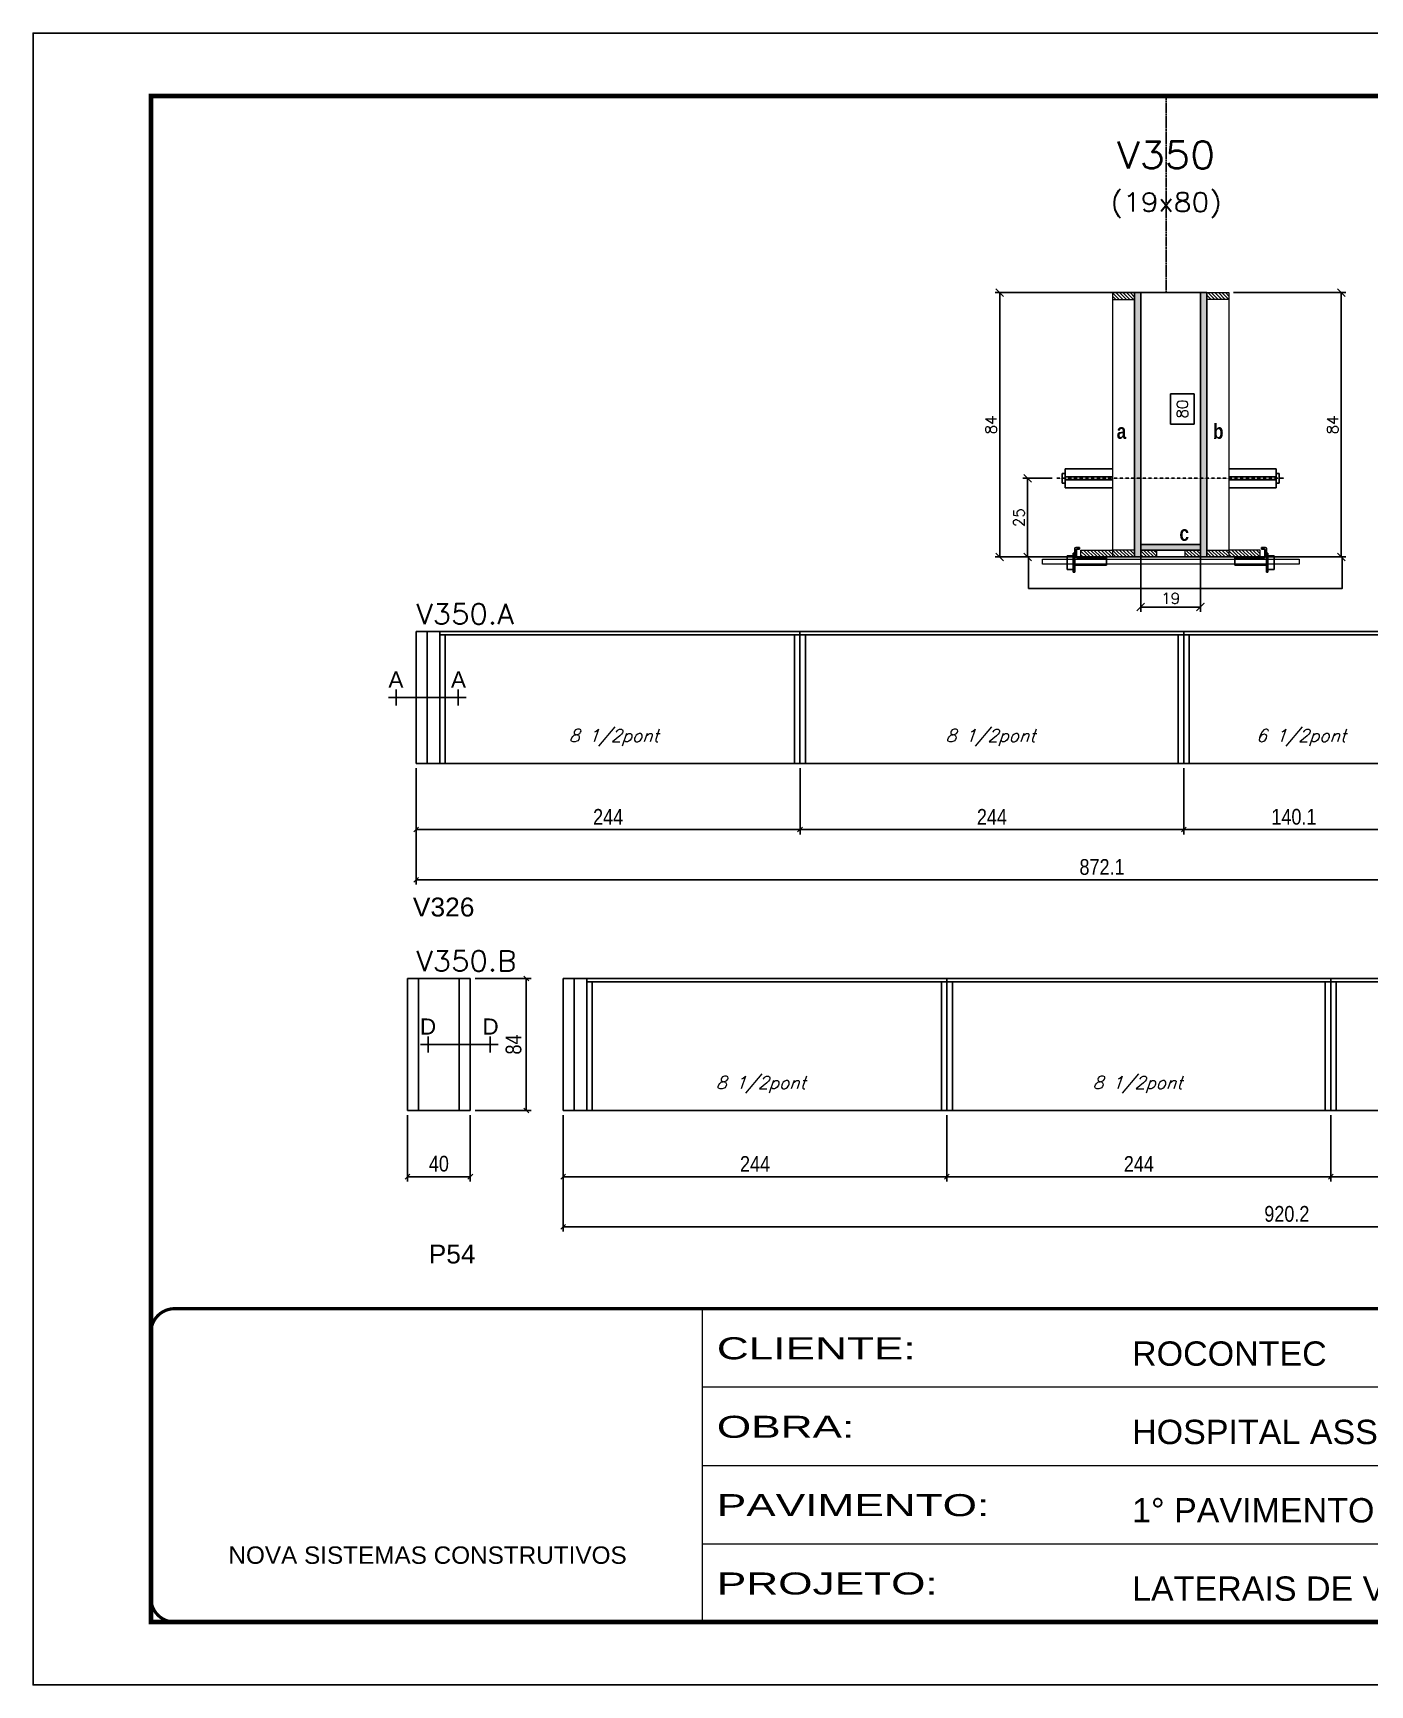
# Model space of a CAD drawing. Extents: x 137137 to 143418, y 10464 to 34486.
# Drawn here: x 140307 to 141157, y 17356 to 18406 of the extents above; entities that cross this region are included whole.
import ezdxf
from ezdxf.enums import TextEntityAlignment as Align

# ---------------------------------------------------------------- set-up
doc = ezdxf.new("R2010")
doc.units = 0
for name, pattern in [('CONTINUO', [0]), ('DASHED', [0.75, 0.5, -0.25]), ('HIDDEN', [0.375, 0.25, -0.125])]:
    doc.linetypes.add(name, pattern=pattern)
for name, color, linetype in [('5', 5, 'Continuous'), ('barrote', 251, 'Continuous'), ('COTA', 241, 'Continuous'), ('Cota Seção (2x)', 4, 'Continuous'), ('detalhes', 4, 'Continuous'), ('Painéis', 200, 'Continuous'), ('presilha', 1, 'Continuous'), ('SARR_2.2x7', 40, 'Continuous'), ('SARR_3.5x7', 81, 'Continuous'), ('TENSOR', 3, 'Continuous'), ('texto', 7, 'Continuous'), ('Texto de Titulo', 7, 'Continuous'), ('Texto Qtd Sarr', 242, 'Continuous')]:
    doc.layers.add(name, color=color, linetype=linetype)
for name, color, linetype, lineweight in [('CONCRETO', 251, 'Continuous', 25), ('Folhas', 255, 'Continuous', 9), ('Hachura', 251, 'Continuous', 9), ('Madeira', 126, 'Continuous', 18), ('SARRAFO DE PRESSAO', 251, 'DASHED', 9), ('SCO-___-LAJ', 2, 'Continuous', 0), ('Texto Seção', 7, 'Continuous', 15)]:
    doc.layers.add(name, color=color, linetype=linetype, lineweight=lineweight)
doc.layers.add('Laje_Perimetro', color=7, linetype='Continuous', plot=False)
doc.styles.add('ARIAL', font='arial.ttf')
doc.styles.add('COTA TECNICA', font='techl___.ttf', dxfattribs={"height": 10})
doc.styles.add('REGUA-120', font='ROMANS.shx', dxfattribs={"height": 15})
doc.styles.add('Romans', font='romans.shx')
doc.styles.get("Standard").update_dxf_attribs({"font": 'arial.ttf'})
doc.styles.add('TECNICA', font='techb___.ttf', dxfattribs={"height": 10})
doc.styles.add('Tecnologia', font='')
doc.styles.get('Tecnologia').set_extended_font_data('Forgotten Futurist')
doc.dimstyles.new('Cota Seção (2x)', dxfattribs={"dimtxt": 7, "dimasz": 5, "dimexe": 3, "dimexo": 3, "dimgap": 2, "dimtad": 3, "dimdec": 1, "dimlfac": 0.5, "dimzin": 12, "dimdsep": 46, "dimtxsty": 'Romans', "dimblk": 'ARCHTICK', "dimcen": 0, "dimclrd": 4, "dimclre": 4, "dimclrt": 1, "dimadec": 1, "dimazin": 3, "dimtfac": 1, "dimtdec": 1, "dimtmove": 0, "dimatfit": 3, "dimldrblk": 'OBLIQUE', "dimfxl": 1, "dimtolj": 1, "dimtzin": 12, "dimarcsym": 0})
doc.dimstyles.new('Cota Seção interna', dxfattribs={"dimtxt": 7, "dimasz": 6, "dimexe": 0.18, "dimexo": 2, "dimgap": -4, "dimtad": 3, "dimdec": 1, "dimlfac": 0.5, "dimzin": 12, "dimdsep": 46, "dimtxsty": 'Romans', "dimblk": 'ARCHTICK', "dimcen": 0.09, "dimse1": 1, "dimse2": 1, "dimsd1": 1, "dimsd2": 1, "dimclrd": 180, "dimclre": 5, "dimclrt": 1, "dimadec": 0, "dimazin": 3, "dimtfac": 1, "dimtdec": 1, "dimtofl": 0, "dimtmove": 0, "dimatfit": 3, "dimldrblk": 'ARCHTICK', "dimfxl": 1, "dimtolj": 1, "dimtzin": 0, "dimarcsym": 0})
doc.dimstyles.new('PAINEL', dxfattribs={"dimtxt": 10, "dimasz": 3, "dimexe": 3, "dimexo": 3, "dimgap": 3, "dimtad": 1, "dimdec": 1, "dimzin": 12, "dimdsep": 46, "dimtxsty": 'COTA TECNICA', "dimblk1": 'OBLIQUE', "dimblk2": 'OBLIQUE', "dimsah": 1, "dimcen": 0.9, "dimclrd": 4, "dimclre": 4, "dimclrt": 240, "dimadec": 1, "dimazin": 3, "dimtfac": 1, "dimtdec": 1, "dimtmove": 0, "dimatfit": 3, "dimfxl": 1, "dimtolj": 1, "dimtzin": 12, "dimarcsym": 0})
pattern_1 = [(315, (163968.1268, 9843.0809), (1.12253202, 1.12253202), [])]
pattern_2 = [(315, (163968.1268, 9769.4809), (1.12253202, 1.12253202), [])]

# ---------------------------------------------------------------- blocks, each defined once
blk = doc.blocks.new('9999999999')
at = {"color": 30, "linetype": 'CONTINUO'}
for p, q in [((98564.6, 34230.2), (98564.6, 34429.4)), ((98564.6, 34379.6), (99584, 34379.6)), ((98564.6, 34329.8), (99488, 34329.8)), ((99584, 34329.8), (99488, 34329.8)), ((99488, 34329.8), (99488, 34230.2)), ((98564.6, 34280), (99488, 34280))]:
    blk.add_line(p, q, dxfattribs=at)
at = {"color": 30, "linetype": 'CONTINUO', "const_width": 2}
blk.add_lwpolyline([(99584, 34230.2), (99584, 34414.4, 0.414214), (99569, 34429.4), (98229, 34429.4, 0.414214), (98214, 34414.4), (98214, 34245.2, 0.414214), (98229, 34230.2), (99584, 34230.2)], format="xyb", dxfattribs=at)
at = {"layer": 'Folhas'}
blk.add_lwpolyline([(98139, 34190.2), (99624, 34190.2), (99624, 35240.2), (98139, 35240.2)], close=True, dxfattribs=at)
at = {"layer": 'Folhas', "color": 30, "const_width": 3}
blk.add_lwpolyline([(98214, 34230.2), (99584, 34230.2), (99584, 35200.2), (98214, 35200.2)], close=True, dxfattribs=at)
at = {"color": 7, "linetype": 'Continuous', "ltscale": 5, "style": 'ARIAL'}
for s, height, p in [('ROCONTEC', 15.48, (98837.7, 34393.1)), ('HOSPITAL ASSUNÇÃO', 15.483, (98837.7, 34343.3)), ('1° PAVIMENTO', 15.483, (98837.7, 34293.5)), ('NOVA SISTEMAS CONSTRUTIVOS', 11.059, (98263.2, 34267.2)), ('LATERAIS DE VIGAS', 15.483, (98837.7, 34243.7))]:
    blk.add_text(s, height=height, dxfattribs=at).set_placement(p)
at = {"layer": 'Folhas', "color": 7, "style": 'Tecnologia', "width": 1.5}
for s, p in [('CLIENTE:', (98573.7, 34397.2)), ('OBRA:', (98573.7, 34347.3)), ('PAVIMENTO:', (98573.7, 34297.5)), ('PROJETO:', (98573.7, 34247.7))]:
    blk.add_text(s, height=14, dxfattribs=at).set_placement(p)
blk = doc.blocks.new('_Oblique')
at = {"color": 0, "linetype": 'ByBlock', "lineweight": -2}
blk.add_line((-0.5, -0.5), (0.5, 0.5), dxfattribs=at)
blk = doc.blocks.new('*D2245')
at = {"layer": 'COTA', "color": 4, "lineweight": -2, "ltscale": 25, "transparency": 16777216}
for p, q in [((140550.9, 17938.4), (140550.9, 17896.4)), ((140794.9, 17938.4), (140794.9, 17896.4)), ((140550.9, 17899.4), (140794.9, 17899.4))]:
    blk.add_line(p, q, dxfattribs=at)
at = {"layer": 'Defpoints', "color": 0, "ltscale": 25, "transparency": 16777216}
for p in [(140550.9, 17941.4), (140794.9, 17941.4), (140794.9, 17899.4)]:
    blk.add_point(p, dxfattribs=at)
at = {"layer": 'COTA', "color": 4, "lineweight": -2, "ltscale": 25, "transparency": 16777216, "xscale": 3, "yscale": 3, "zscale": 3, "rotation": 180}
blk.add_blockref('_Oblique', (140550.9, 17899.4), dxfattribs=at)
at = {"layer": 'COTA', "color": 4, "lineweight": -2, "ltscale": 25, "transparency": 16777216, "xscale": 3, "yscale": 3, "zscale": 3}
blk.add_blockref('_Oblique', (140794.9, 17899.4), dxfattribs=at)
at = {"layer": 'COTA', "color": 240, "ltscale": 25, "transparency": 16777216, "insert": (140672.9, 17907.5), "char_height": 10, "attachment_point": 5, "style": 'COTA TECNICA'}
blk.add_mtext('\\A1;244', dxfattribs=at)
blk = doc.blocks.new('*D2246')
at = {"layer": 'COTA', "color": 4, "lineweight": -2, "ltscale": 25, "transparency": 16777216}
for p, q in [((140794.9, 17938.4), (140794.9, 17896.4)), ((141038.9, 17938.4), (141038.9, 17896.4)), ((140794.9, 17899.4), (141038.9, 17899.4))]:
    blk.add_line(p, q, dxfattribs=at)
at = {"layer": 'Defpoints', "color": 0, "ltscale": 25, "transparency": 16777216}
for p in [(140794.9, 17941.4), (141038.9, 17941.4), (141038.9, 17899.4)]:
    blk.add_point(p, dxfattribs=at)
at = {"layer": 'COTA', "color": 4, "lineweight": -2, "ltscale": 25, "transparency": 16777216, "xscale": 3, "yscale": 3, "zscale": 3, "rotation": 180}
blk.add_blockref('_Oblique', (140794.9, 17899.4), dxfattribs=at)
at = {"layer": 'COTA', "color": 4, "lineweight": -2, "ltscale": 25, "transparency": 16777216, "xscale": 3, "yscale": 3, "zscale": 3}
blk.add_blockref('_Oblique', (141038.9, 17899.4), dxfattribs=at)
at = {"layer": 'COTA', "color": 240, "ltscale": 25, "transparency": 16777216, "insert": (140916.9, 17907.5), "char_height": 10, "attachment_point": 5, "style": 'COTA TECNICA'}
blk.add_mtext('\\A1;244', dxfattribs=at)
blk = doc.blocks.new('_ArchTick')
at = {"color": 0, "linetype": 'ByBlock', "const_width": 0.15}
blk.add_lwpolyline([(-0.5, -0.5), (0.5, 0.5)], dxfattribs=at)
blk = doc.blocks.new('*D2221')
at = {"layer": 'COTA', "color": 4, "lineweight": -2, "transparency": 16777216}
for p, q in [((141008.5, 18240.7), (140918.9, 18240.7)), ((140921.9, 18072.7), (140921.9, 18240.7)), ((140970.5, 18072.7), (140918.9, 18072.7))]:
    blk.add_line(p, q, dxfattribs=at)
at = {"layer": 'Defpoints', "color": 0, "transparency": 16777216}
for p in [(140921.9, 18240.7), (141011.5, 18240.7), (140973.5, 18072.7)]:
    blk.add_point(p, dxfattribs=at)
at = {"layer": 'COTA', "color": 4, "lineweight": -2, "transparency": 16777216, "xscale": 5, "yscale": 5, "zscale": 5}
for p, rotation in [((140921.9, 18240.7), 90), ((140921.9, 18072.7), 270)]:
    blk.add_blockref('_ArchTick', p, dxfattribs=dict(at, rotation=rotation))
at = {"layer": 'COTA', "color": 1, "transparency": 16777216, "insert": (140916.4, 18156.7), "char_height": 7, "attachment_point": 5, "rotation": 90, "style": 'Romans'}
blk.add_mtext('\\A1;84', dxfattribs=at)
blk = doc.blocks.new('*D2222')
at = {"layer": 'COTA', "color": 4, "lineweight": -2, "transparency": 16777216}
for p, q in [((141070.5, 18240.7), (141142, 18240.7)), ((141139, 18072.7), (141139, 18240.7)), ((141090.5, 18072.7), (141142, 18072.7))]:
    blk.add_line(p, q, dxfattribs=at)
at = {"layer": 'Defpoints', "color": 0, "transparency": 16777216}
for p in [(141067.5, 18240.7), (141139, 18240.7), (141087.5, 18072.7)]:
    blk.add_point(p, dxfattribs=at)
at = {"layer": 'COTA', "color": 4, "lineweight": -2, "transparency": 16777216, "xscale": 5, "yscale": 5, "zscale": 5}
for p, rotation in [((141139, 18240.7), 90), ((141139, 18072.7), 270)]:
    blk.add_blockref('_ArchTick', p, dxfattribs=dict(at, rotation=rotation))
at = {"layer": 'COTA', "color": 1, "transparency": 16777216, "insert": (141133.5, 18156.7), "char_height": 7, "attachment_point": 5, "rotation": 90, "style": 'Romans'}
blk.add_mtext('\\A1;84', dxfattribs=at)
blk = doc.blocks.new('*D2223')
at = {"layer": 'Cota Seção (2x)', "color": 180, "lineweight": -2, "transparency": 16777216}
for p, q in [((141045.5, 18176.4), (141030.5, 18176.4)), ((141030.5, 18176.4), (141030.5, 18157.1)), ((141045.5, 18157.1), (141045.5, 18176.4)), ((141030.5, 18157.1), (141045.5, 18157.1))]:
    blk.add_line(p, q, dxfattribs=at)
at = {"layer": 'Defpoints', "color": 0, "transparency": 16777216}
for p in [(141049.5, 18240.7), (141049.5, 18240.7), (141049.5, 18080.7)]:
    blk.add_point(p, dxfattribs=at)
at = {"layer": 'Cota Seção (2x)', "color": 1, "transparency": 16777216, "insert": (141038, 18166.7), "char_height": 7, "attachment_point": 5, "rotation": 90, "style": 'Romans'}
blk.add_mtext('\\A1;80', dxfattribs=at)
blk = doc.blocks.new('titulo1')
at = {"layer": 'Defpoints', "color": 252, "linetype": 'HIDDEN', "ltscale": 2}
blk.add_line((0, 0), (0, 125), dxfattribs=at)
at = {"layer": 'Defpoints', "style": 'Romans', "oblique": 15}
blk.add_attdef('FOLHA', text='', height=10, dxfattribs=at).set_placement((0, 15.6), align=Align.MIDDLE_CENTER)
at = {"layer": 'Texto Qtd Sarr', "color": 3, "style": 'Romans', "oblique": 15}
for tag, height, p in [('TITULO', 17, (0, 71.4)), ('SEÇÃO', 12, (0, 41.5))]:
    blk.add_attdef(tag, text='', height=height, dxfattribs=at).set_placement(p, align=Align.MIDDLE_CENTER)
blk = doc.blocks.new('PRESILHA METÁLICA 1')
at = {"layer": 'presilha'}
for p, q in [((7.5, 10.6), (7.5, 19.9)), ((12, 21), (8.6, 21)), ((9, 11.6), (9, 18.9)), ((12, 19.5), (9.6, 19.5)), ((12, 21), (12, 19.5)), ((0, 13), (6, 13)), ((0, 13), (0, 0)), ((6, 0), (0, 0)), ((6, 15.5), (7.5, 15.5)), ((6, -2.5), (6, 15.5)), ((6, 13), (6, 0)), ((7.5, 15.5), (7.5, -2.5)), ((37.5, 4.1), (7.5, 4.1)), ((37.5, 11), (9.6, 11)), ((37.5, 11), (37.5, 4.1)), ((7.5, -2.5), (6, -2.5))]:
    blk.add_line(p, q, dxfattribs=at)
for centre, radius, start, end in [((8.6, 19.9), 1.14, 90, 180), ((9.6, 18.9), 0.57, 90, 180), ((9.6, 11.6), 0.57, 180, 270)]:
    blk.add_arc(centre, radius, start, end, dxfattribs=at)
blk = doc.blocks.new('*D2224')
at = {"layer": 'COTA', "color": 4, "lineweight": -2, "transparency": 16777216}
for p, q in [((141011.5, 18074.1), (141011.5, 18037.9)), ((141049.5, 18074.1), (141049.5, 18037.9)), ((141011.5, 18040.9), (141049.5, 18040.9))]:
    blk.add_line(p, q, dxfattribs=at)
at = {"layer": 'Defpoints', "color": 0, "transparency": 16777216}
for p in [(141011.5, 18077.1), (141049.5, 18077.1), (141049.5, 18040.9)]:
    blk.add_point(p, dxfattribs=at)
at = {"layer": 'COTA', "color": 4, "lineweight": -2, "transparency": 16777216, "xscale": 5, "yscale": 5, "zscale": 5, "rotation": 180}
blk.add_blockref('_ArchTick', (141011.5, 18040.9), dxfattribs=at)
at = {"layer": 'COTA', "color": 4, "lineweight": -2, "transparency": 16777216, "xscale": 5, "yscale": 5, "zscale": 5}
blk.add_blockref('_ArchTick', (141049.5, 18040.9), dxfattribs=at)
at = {"layer": 'COTA', "color": 1, "transparency": 16777216, "insert": (141030.5, 18046.4), "char_height": 7, "attachment_point": 5, "style": 'Romans'}
blk.add_mtext('\\A1;19', dxfattribs=at)
blk = doc.blocks.new('*D2225')
at = {"layer": 'COTA', "color": 4, "lineweight": -2, "ltscale": 25, "transparency": 16777216}
for p, q in [((140550.9, 17938.4), (140550.9, 17864.5)), ((141423, 17938.4), (141423, 17864.5)), ((140550.9, 17867.5), (141423, 17867.5))]:
    blk.add_line(p, q, dxfattribs=at)
at = {"layer": 'Defpoints', "color": 0, "ltscale": 25, "transparency": 16777216}
for p in [(140550.9, 17941.4), (141423, 17941.4), (141423, 17867.5)]:
    blk.add_point(p, dxfattribs=at)
at = {"layer": 'COTA', "color": 4, "lineweight": -2, "ltscale": 25, "transparency": 16777216, "xscale": 3, "yscale": 3, "zscale": 3, "rotation": 180}
blk.add_blockref('_Oblique', (140550.9, 17867.5), dxfattribs=at)
at = {"layer": 'COTA', "color": 4, "lineweight": -2, "ltscale": 25, "transparency": 16777216, "xscale": 3, "yscale": 3, "zscale": 3}
blk.add_blockref('_Oblique', (141423, 17867.5), dxfattribs=at)
at = {"layer": 'COTA', "color": 240, "ltscale": 25, "transparency": 16777216, "insert": (140986.9, 17875.6), "char_height": 10, "attachment_point": 5, "style": 'COTA TECNICA'}
blk.add_mtext('\\A1;872.1', dxfattribs=at)
blk = doc.blocks.new('*D2248')
at = {"layer": 'COTA', "color": 4, "lineweight": -2, "ltscale": 25, "transparency": 16777216}
for p, q in [((141038.9, 17938.4), (141038.9, 17896.4)), ((141179, 17938.4), (141179, 17896.4)), ((141038.9, 17899.4), (141179, 17899.4))]:
    blk.add_line(p, q, dxfattribs=at)
at = {"layer": 'Defpoints', "color": 0, "ltscale": 25, "transparency": 16777216}
for p in [(141038.9, 17941.4), (141179, 17941.4), (141179, 17899.4)]:
    blk.add_point(p, dxfattribs=at)
at = {"layer": 'COTA', "color": 4, "lineweight": -2, "ltscale": 25, "transparency": 16777216, "xscale": 3, "yscale": 3, "zscale": 3, "rotation": 180}
blk.add_blockref('_Oblique', (141038.9, 17899.4), dxfattribs=at)
at = {"layer": 'COTA', "color": 4, "lineweight": -2, "ltscale": 25, "transparency": 16777216, "xscale": 3, "yscale": 3, "zscale": 3}
blk.add_blockref('_Oblique', (141179, 17899.4), dxfattribs=at)
at = {"layer": 'COTA', "color": 240, "ltscale": 25, "transparency": 16777216, "insert": (141108.9, 17907.5), "char_height": 10, "attachment_point": 5, "style": 'COTA TECNICA'}
blk.add_mtext('\\A1;140.1', dxfattribs=at)
blk = doc.blocks.new('*D2226')
at = {"layer": 'COTA', "color": 4, "lineweight": -2, "transparency": 16777216}
for p, q in [((140955.2, 18122.7), (140936.6, 18122.7)), ((140939.6, 18122.7), (140939.6, 18072.7)), ((140955.2, 18072.7), (140936.6, 18072.7))]:
    blk.add_line(p, q, dxfattribs=at)
at = {"layer": 'Defpoints', "color": 0, "transparency": 16777216}
for p in [(140958.2, 18122.7), (140939.6, 18072.7), (140958.2, 18072.7)]:
    blk.add_point(p, dxfattribs=at)
at = {"layer": 'COTA', "color": 4, "lineweight": -2, "transparency": 16777216, "xscale": 5, "yscale": 5, "zscale": 5}
for p, rotation in [((140939.6, 18122.7), 90), ((140939.6, 18072.7), 270)]:
    blk.add_blockref('_ArchTick', p, dxfattribs=dict(at, rotation=rotation))
at = {"layer": 'COTA', "color": 1, "transparency": 16777216, "insert": (140934.1, 18097.7), "char_height": 7, "attachment_point": 5, "rotation": 90, "style": 'Romans'}
blk.add_mtext('\\A1;25', dxfattribs=at)
blk = doc.blocks.new('*D2251')
at = {"layer": 'COTA', "color": 4, "lineweight": -2, "ltscale": 25, "transparency": 16777216}
for p, q in [((140644.3, 17717.8), (140644.3, 17675.8)), ((140888.3, 17717.8), (140888.3, 17675.8)), ((140644.3, 17678.8), (140888.3, 17678.8))]:
    blk.add_line(p, q, dxfattribs=at)
at = {"layer": 'Defpoints', "color": 0, "ltscale": 25, "transparency": 16777216}
for p in [(140644.3, 17720.8), (140888.3, 17720.8), (140888.3, 17678.8)]:
    blk.add_point(p, dxfattribs=at)
at = {"layer": 'COTA', "color": 4, "lineweight": -2, "ltscale": 25, "transparency": 16777216, "xscale": 3, "yscale": 3, "zscale": 3, "rotation": 180}
blk.add_blockref('_Oblique', (140644.3, 17678.8), dxfattribs=at)
at = {"layer": 'COTA', "color": 4, "lineweight": -2, "ltscale": 25, "transparency": 16777216, "xscale": 3, "yscale": 3, "zscale": 3}
blk.add_blockref('_Oblique', (140888.3, 17678.8), dxfattribs=at)
at = {"layer": 'COTA', "color": 240, "ltscale": 25, "transparency": 16777216, "insert": (140766.3, 17686.9), "char_height": 10, "attachment_point": 5, "style": 'COTA TECNICA'}
blk.add_mtext('\\A1;244', dxfattribs=at)
blk = doc.blocks.new('*D2252')
at = {"layer": 'COTA', "color": 4, "lineweight": -2, "ltscale": 25, "transparency": 16777216}
for p, q in [((140888.3, 17717.8), (140888.3, 17675.8)), ((141132.3, 17717.8), (141132.3, 17675.8)), ((140888.3, 17678.8), (141132.3, 17678.8))]:
    blk.add_line(p, q, dxfattribs=at)
at = {"layer": 'Defpoints', "color": 0, "ltscale": 25, "transparency": 16777216}
for p in [(140888.3, 17720.8), (141132.3, 17720.8), (141132.3, 17678.8)]:
    blk.add_point(p, dxfattribs=at)
at = {"layer": 'COTA', "color": 4, "lineweight": -2, "ltscale": 25, "transparency": 16777216, "xscale": 3, "yscale": 3, "zscale": 3, "rotation": 180}
blk.add_blockref('_Oblique', (140888.3, 17678.8), dxfattribs=at)
at = {"layer": 'COTA', "color": 4, "lineweight": -2, "ltscale": 25, "transparency": 16777216, "xscale": 3, "yscale": 3, "zscale": 3}
blk.add_blockref('_Oblique', (141132.3, 17678.8), dxfattribs=at)
at = {"layer": 'COTA', "color": 240, "ltscale": 25, "transparency": 16777216, "insert": (141010.3, 17686.9), "char_height": 10, "attachment_point": 5, "style": 'COTA TECNICA'}
blk.add_mtext('\\A1;244', dxfattribs=at)
blk = doc.blocks.new('*D2228')
at = {"layer": 'COTA', "color": 4, "lineweight": -2, "ltscale": 25, "transparency": 16777216}
for p, q in [((140644.3, 17717.8), (140644.3, 17644)), ((141564.5, 17717.8), (141564.5, 17644)), ((140644.3, 17647), (141564.5, 17647))]:
    blk.add_line(p, q, dxfattribs=at)
at = {"layer": 'Defpoints', "color": 0, "ltscale": 25, "transparency": 16777216}
for p in [(140644.3, 17720.8), (141564.5, 17720.8), (141564.5, 17647)]:
    blk.add_point(p, dxfattribs=at)
at = {"layer": 'COTA', "color": 4, "lineweight": -2, "ltscale": 25, "transparency": 16777216, "xscale": 3, "yscale": 3, "zscale": 3, "rotation": 180}
blk.add_blockref('_Oblique', (140644.3, 17647), dxfattribs=at)
at = {"layer": 'COTA', "color": 4, "lineweight": -2, "ltscale": 25, "transparency": 16777216, "xscale": 3, "yscale": 3, "zscale": 3}
blk.add_blockref('_Oblique', (141564.5, 17647), dxfattribs=at)
at = {"layer": 'COTA', "color": 240, "ltscale": 25, "transparency": 16777216, "insert": (141104.4, 17655.1), "char_height": 10, "attachment_point": 5, "style": 'COTA TECNICA'}
blk.add_mtext('\\A1;920.2', dxfattribs=at)
blk = doc.blocks.new('*D2254')
at = {"layer": 'COTA', "color": 4, "lineweight": -2, "ltscale": 25, "transparency": 16777216}
for p, q in [((141132.3, 17717.8), (141132.3, 17675.8)), ((141320.5, 17717.8), (141320.5, 17675.8)), ((141132.3, 17678.8), (141320.5, 17678.8))]:
    blk.add_line(p, q, dxfattribs=at)
at = {"layer": 'Defpoints', "color": 0, "ltscale": 25, "transparency": 16777216}
for p in [(141132.3, 17720.8), (141320.5, 17720.8), (141320.5, 17678.8)]:
    blk.add_point(p, dxfattribs=at)
at = {"layer": 'COTA', "color": 4, "lineweight": -2, "ltscale": 25, "transparency": 16777216, "xscale": 3, "yscale": 3, "zscale": 3, "rotation": 180}
blk.add_blockref('_Oblique', (141132.3, 17678.8), dxfattribs=at)
at = {"layer": 'COTA', "color": 4, "lineweight": -2, "ltscale": 25, "transparency": 16777216, "xscale": 3, "yscale": 3, "zscale": 3}
blk.add_blockref('_Oblique', (141320.5, 17678.8), dxfattribs=at)
at = {"layer": 'COTA', "color": 240, "ltscale": 25, "transparency": 16777216, "insert": (141226.4, 17686.9), "char_height": 10, "attachment_point": 5, "style": 'COTA TECNICA'}
blk.add_mtext('\\A1;188.2', dxfattribs=at)
blk = doc.blocks.new('*D2256')
at = {"layer": 'COTA', "color": 4, "lineweight": -2, "ltscale": 25, "transparency": 16777216}
for p, q in [((140588.3, 17804.8), (140623.9, 17804.8)), ((140620.9, 17804.8), (140620.9, 17720.8)), ((140588.3, 17720.8), (140623.9, 17720.8))]:
    blk.add_line(p, q, dxfattribs=at)
at = {"layer": 'Defpoints', "color": 0, "ltscale": 25, "transparency": 16777216}
for p in [(140585.3, 17804.8), (140585.3, 17720.8), (140620.9, 17720.8)]:
    blk.add_point(p, dxfattribs=at)
at = {"layer": 'COTA', "color": 4, "lineweight": -2, "ltscale": 25, "transparency": 16777216, "xscale": 3, "yscale": 3, "zscale": 3}
for p, rotation in [((140620.9, 17804.8), 90), ((140620.9, 17720.8), 270)]:
    blk.add_blockref('_Oblique', p, dxfattribs=dict(at, rotation=rotation))
at = {"layer": 'COTA', "color": 240, "ltscale": 25, "transparency": 16777216, "insert": (140612.8, 17762.8), "char_height": 10, "attachment_point": 5, "rotation": 90, "style": 'COTA TECNICA'}
blk.add_mtext('\\A1;84', dxfattribs=at)
blk = doc.blocks.new('*D2257')
at = {"layer": 'COTA', "color": 4, "lineweight": -2, "ltscale": 25, "transparency": 16777216}
for p, q in [((140545.3, 17717.8), (140545.3, 17675.8)), ((140585.3, 17717.8), (140585.3, 17675.8)), ((140545.3, 17678.8), (140585.3, 17678.8))]:
    blk.add_line(p, q, dxfattribs=at)
at = {"layer": 'Defpoints', "color": 0, "ltscale": 25, "transparency": 16777216}
for p in [(140545.3, 17720.8), (140585.3, 17720.8), (140585.3, 17678.8)]:
    blk.add_point(p, dxfattribs=at)
at = {"layer": 'COTA', "color": 4, "lineweight": -2, "ltscale": 25, "transparency": 16777216, "xscale": 3, "yscale": 3, "zscale": 3, "rotation": 180}
blk.add_blockref('_Oblique', (140545.3, 17678.8), dxfattribs=at)
at = {"layer": 'COTA', "color": 4, "lineweight": -2, "ltscale": 25, "transparency": 16777216, "xscale": 3, "yscale": 3, "zscale": 3}
blk.add_blockref('_Oblique', (140585.3, 17678.8), dxfattribs=at)
at = {"layer": 'COTA', "color": 240, "ltscale": 25, "transparency": 16777216, "insert": (140565.3, 17687), "char_height": 10, "attachment_point": 5, "style": 'COTA TECNICA'}
blk.add_mtext('\\A1;40', dxfattribs=at)

msp = doc.modelspace()

# ---------------------------------------------------------------- hatches: boundary and pattern name
at = {"layer": 'Hachura'}
h = msp.add_hatch(dxfattribs=at)
h.set_pattern_fill('ANSI31', color=256, scale=0.5, angle=270, style=0)
h.set_pattern_definition([(315, (163968.1268, 9933.0809), (1.12253202, 1.12253202), [])])
h.paths.add_polyline_path([(141007.51, 18236.32), (141007.51, 18240.72), (140993.51, 18240.72), (140993.51, 18236.32)])
h = msp.add_hatch(color=256, dxfattribs=at)
h.dxf.hatch_style = 1
h.paths.add_polyline_path([(141007.51, 18240.72), (141011.51, 18240.72), (141011.51, 18072.72), (141007.51, 18072.72)])
h = msp.add_hatch(color=256, dxfattribs=at)
h.dxf.hatch_style = 1
h.paths.add_polyline_path([(141053.5, 18240.72), (141049.5, 18240.72), (141049.51, 18072.72), (141053.51, 18072.72)])
h = msp.add_hatch(dxfattribs=at)
h.set_pattern_fill('ANSI31', color=256, scale=0.5, angle=270, style=0)
h.set_pattern_definition([(315, (163968.1365, 9933.0809), (1.12253202, 1.12253202), [])])
h.paths.add_polyline_path([(141053.5, 18236.32), (141053.5, 18240.72), (141067.5, 18240.72), (141067.5, 18236.32)])
h = msp.add_hatch(dxfattribs=at)
h.set_pattern_fill('ANSI31', color=256, scale=0.5, angle=270, style=0)
h.set_pattern_definition(pattern_1)
h.paths.add_polyline_path([(140973.51, 18072.72), (140973.51, 18077.12), (140993.51, 18077.12), (140993.51, 18072.72)])
h = msp.add_hatch(dxfattribs=at)
h.set_pattern_fill('ANSI31', color=256, scale=0.5, angle=270, style=0)
h.set_pattern_definition(pattern_2)
h.paths.add_polyline_path([(141007.51, 18072.72), (141007.51, 18077.12), (140993.51, 18077.12), (140993.51, 18072.72)])
h = msp.add_hatch(color=256, dxfattribs=at)
h.dxf.hatch_style = 1
h.paths.add_polyline_path([(141011.51, 18077.12), (141011.51, 18080.72), (141049.51, 18080.72), (141049.51, 18077.12)])
h = msp.add_hatch(dxfattribs=at)
h.set_pattern_fill('ANSI31', color=256, scale=0.5, angle=270, style=0)
h.set_pattern_definition(pattern_1)
h.paths.add_polyline_path([(141011.51, 18072.72), (141011.51, 18077.12), (141021.51, 18077.12), (141021.51, 18072.72)])
h = msp.add_hatch(dxfattribs=at)
h.set_pattern_fill('ANSI31', color=256, scale=0.5, angle=270, style=0)
h.set_pattern_definition(pattern_1)
h.paths.add_polyline_path([(141049.51, 18072.72), (141049.51, 18077.12), (141039.51, 18077.12), (141039.51, 18072.72)])
h = msp.add_hatch(dxfattribs=at)
h.set_pattern_fill('ANSI31', color=256, scale=0.5, angle=270, style=0)
h.set_pattern_definition(pattern_2)
h.paths.add_polyline_path([(141053.51, 18072.72), (141053.51, 18077.12), (141067.51, 18077.12), (141067.51, 18072.72)])
h = msp.add_hatch(dxfattribs=at)
h.set_pattern_fill('ANSI31', color=256, scale=0.5, angle=270, style=0)
h.set_pattern_definition(pattern_1)
h.paths.add_polyline_path([(141087.51, 18072.72), (141087.51, 18077.12), (141067.51, 18077.12), (141067.51, 18072.72)])

# ---------------------------------------------------------------- linework, layer by layer
at = {"ltscale": 3}
for p, q in [((140961.51, 18125.69), (140961.51, 18119.69)), ((140961.51, 18125.69), (140963.51, 18125.69)), ((140963.51, 18128.69), (140963.51, 18116.69)), ((140963.51, 18128.69), (140993.51, 18128.69)), ((140993.51, 18123.69), (140963.51, 18123.69)), ((141097.51, 18128.69), (141067.51, 18128.69)), ((141067.51, 18123.69), (141097.51, 18123.69)), ((141097.51, 18128.69), (141097.51, 18116.69)), ((141097.51, 18125.69), (141099.51, 18125.69)), ((141099.51, 18125.69), (141099.51, 18119.69)), ((140963.51, 18119.69), (140961.51, 18119.69)), ((140993.51, 18121.69), (140963.51, 18121.69)), ((140963.51, 18116.69), (140993.51, 18116.69)), ((141067.51, 18121.69), (141097.51, 18121.69)), ((141097.51, 18116.69), (141067.51, 18116.69)), ((141097.51, 18119.69), (141099.51, 18119.69))]:
    msp.add_line(p, q, dxfattribs=at)
at = {"layer": 'barrote'}
msp.add_lwpolyline([(140940.05, 18052.72), (141139.63, 18052.72), (141139.63, 18072.72), (140940.05, 18072.72)], close=True, dxfattribs=at)
at = {"layer": 'CONCRETO'}
msp.add_lwpolyline([(141011.51, 18240.72), (141011.51, 18240.72), (141011.51, 18240.72), (141011.51, 18240.72), (141049.51, 18240.72), (141049.51, 18240.72), (141049.51, 18240.72), (141049.51, 18080.72), (141011.51, 18080.72), (141011.51, 18240.72)], close=True, dxfattribs=at)
at = {"layer": 'detalhes'}
for p, q in [((140538.2, 17988.39), (140538.2, 17978.39)), ((140577.57, 17988.39), (140577.57, 17978.39)), ((140582.57, 17983.39), (140533.2, 17983.39)), ((140558.6, 17767.82), (140558.6, 17757.82)), ((140597.97, 17767.82), (140597.97, 17757.82)), ((140602.97, 17762.82), (140553.6, 17762.82))]:
    msp.add_line(p, q, dxfattribs=at)
at = {"layer": 'Laje_Perimetro'}
msp.add_lwpolyline([(141792.29, 18405.72), (140307.29, 18405.72), (140307.29, 17355.72), (141792.29, 17355.72)], close=True, dxfattribs=at)
at = {"layer": 'Madeira'}
for points in [[(141007.51, 18236.32), (141007.51, 18240.72), (140993.51, 18240.72), (140993.51, 18236.32)], [(141007.51, 18240.72), (140993.51, 18240.72), (140993.51, 18072.72), (141007.51, 18072.72)], [(141053.5, 18236.32), (141053.5, 18240.72), (141067.5, 18240.72), (141067.5, 18236.32)], [(141053.5, 18240.72), (141067.5, 18240.72), (141067.51, 18072.72), (141053.51, 18072.72)], [(140973.51, 18072.72), (140973.51, 18077.12), (140993.51, 18077.12), (140993.51, 18072.72)], [(141007.51, 18072.72), (141007.51, 18077.12), (140993.51, 18077.12), (140993.51, 18072.72)], [(141011.51, 18072.72), (141011.51, 18077.12), (141021.51, 18077.12), (141021.51, 18072.72)], [(141049.51, 18072.72), (141049.51, 18077.12), (141039.51, 18077.12), (141039.51, 18072.72)], [(141053.51, 18072.72), (141053.51, 18077.12), (141067.51, 18077.12), (141067.51, 18072.72)], [(141087.51, 18072.72), (141087.51, 18077.12), (141067.51, 18077.12), (141067.51, 18072.72)]]:
    msp.add_lwpolyline(points, close=True, dxfattribs=at)
at = {"layer": 'Painéis'}
for p, q in [((140550.86, 18025.39), (141422.96, 18025.39)), ((140550.86, 17941.39), (141422.96, 17941.39)), ((140644.34, 17804.82), (141564.54, 17804.82)), ((140644.34, 17720.82), (141564.54, 17720.82))]:
    msp.add_line(p, q, dxfattribs=at)
at = {"layer": 'Painéis', "ltscale": 25}
for p, q in [((140550.86, 17941.39), (140550.86, 18025.39)), ((140794.86, 17941.39), (140794.86, 18025.39)), ((141038.86, 17941.39), (141038.86, 18025.39)), ((140545.29, 17804.82), (140585.29, 17804.82)), ((140545.29, 17804.82), (140545.29, 17720.82)), ((140585.29, 17804.82), (140585.29, 17720.82)), ((140644.34, 17720.82), (140644.34, 17804.82)), ((140888.34, 17720.82), (140888.34, 17804.82)), ((141132.34, 17720.82), (141132.34, 17804.82)), ((140545.29, 17720.82), (140585.29, 17720.82))]:
    msp.add_line(p, q, dxfattribs=at)
at = {"layer": 'Painéis'}
for points in [[(141007.51, 18240.72), (141011.51, 18240.72), (141011.51, 18072.72), (141007.51, 18072.72)], [(141053.5, 18240.72), (141049.5, 18240.72), (141049.51, 18072.72), (141053.51, 18072.72)], [(141011.51, 18077.12), (141011.51, 18080.72), (141049.51, 18080.72), (141049.51, 18077.12)]]:
    msp.add_lwpolyline(points, close=True, dxfattribs=at)
at = {"layer": 'SARR_2.2x7', "linetype": 'Continuous'}
for p, q in [((140557.86, 18025.39), (140557.86, 17941.39)), ((140565.86, 18023.19), (140794.86, 18023.19)), ((141038.86, 18023.19), (140794.86, 18023.19)), ((141178.96, 18023.19), (141038.86, 18023.19)), ((140552.29, 17804.82), (140552.29, 17720.82)), ((140578.29, 17804.82), (140578.29, 17720.82)), ((140651.34, 17804.82), (140651.34, 17720.82)), ((140659.34, 17802.62), (140888.34, 17802.62)), ((141132.34, 17802.62), (140888.34, 17802.62)), ((141320.54, 17802.62), (141132.34, 17802.62))]:
    msp.add_line(p, q, dxfattribs=at)
at = {"layer": 'SARR_3.5x7'}
for p, q in [((140565.86, 18025.39), (140565.86, 17941.39)), ((140569.36, 18023.19), (140569.36, 17941.39)), ((140791.36, 18023.19), (140791.36, 17941.39)), ((140798.36, 18023.19), (140798.36, 17941.39)), ((141035.36, 18023.19), (141035.36, 17941.39)), ((141042.36, 18023.19), (141042.36, 17941.39)), ((140659.34, 17804.82), (140659.34, 17720.82)), ((140662.84, 17802.62), (140662.84, 17720.82)), ((140884.84, 17802.62), (140884.84, 17720.82)), ((140891.84, 17802.62), (140891.84, 17720.82)), ((141128.84, 17802.62), (141128.84, 17720.82)), ((141135.84, 17802.62), (141135.84, 17720.82))]:
    msp.add_line(p, q, dxfattribs=at)
at = {"layer": 'SCO-___-LAJ', "color": 1}
msp.add_lwpolyline([(140949.05, 18071.39), (141112.32, 18071.39), (141112.32, 18068.19), (140949.05, 18068.19)], close=True, dxfattribs=at)
at = {"layer": 'TENSOR', "linetype": 'HIDDEN', "ltscale": 0.5}
msp.add_line((141102.51, 18122.69), (140958.2, 18122.69), dxfattribs=at)

# ---------------------------------------------------------------- block references
at = {"layer": 'presilha', "yscale": 0.6666666666666666, "zscale": 0.6666666666666666}
for p, xscale in [((140964.64, 18064.76), 0.6666666666666666), ((141096.37, 18064.76), -0.6666666666666666)]:
    msp.add_blockref('PRESILHA METÁLICA 1', p, dxfattribs=dict(at, xscale=xscale))
at = {"layer": 'SARRAFO DE PRESSAO', "color": 6, "linetype": 'ByBlock'}
msp.add_blockref('9999999999', (42168.31, -16834.48), dxfattribs=at)
at = {"layer": 'Texto Seção'}
ref = msp.add_blockref('titulo1', (141027.65, 18240.72), dxfattribs=at)
ref.add_attrib('TITULO', 'V350', dxfattribs={"layer": 'Texto de Titulo', "color": 7, "height": 17, "style": 'Romans', "width": 1.1}).set_placement((141027.65, 18328.22), align=Align.MIDDLE_CENTER)
ref.add_attrib('SEÇÃO', '(19x80)', dxfattribs={"layer": 'Texto de Titulo', "color": 7, "height": 12, "style": 'Romans', "width": 1.1}).set_placement((141027.65, 18298.22), align=Align.MIDDLE_CENTER)

# ---------------------------------------------------------------- texts
at = {"layer": '5', "linetype": 'Continuous'}
for s, p in [('V326', (140548.77, 17844.19)), ('P54', (140558.82, 17623.62))]:
    msp.add_text(s, height=12, rotation=0.00004, dxfattribs=at).set_placement(p)
at = {"layer": 'detalhes', "style": 'TECNICA'}
for s, p in [('a', (140996.2, 18147.79)), ('b', (141057.44, 18147.78)), ('c', (141036.11, 18082.96))]:
    msp.add_text(s, height=9.6, dxfattribs=at).set_placement(p)
at = {"layer": 'detalhes', "color": 0, "linetype": 'Continuous', "style": 'ARIAL'}
for s, p in [('A', (140538, 17994.8)), ('A', (140577.76, 17994.8)), ('D', (140558.41, 17774.24)), ('D', (140598.17, 17774.24))]:
    msp.add_text(s, height=10.22, dxfattribs=at).set_placement(p, align=Align.MIDDLE_CENTER)
at = {"layer": 'texto', "color": 2, "char_height": 8, "attachment_point": 5, "style": 'Romans'}
for s, insert in [('{\\Q19;\\C256;8 1/2pont}', (140676.47, 17957.84)), ('{\\Q19;\\C256;8 1/2pont}', (140915.96, 17957.84)), ('{\\Q19;\\C256;6 1/2pont}', (141113.42, 17957.84)), ('{\\Q19;\\C256;8 1/2pont}', (140769.95, 17737.27)), ('{\\Q19;\\C256;8 1/2pont}', (141009.44, 17737.27))]:
    msp.add_mtext(s, dxfattribs=dict(at, insert=insert))
at = {"layer": 'Texto Seção', "style": 'REGUA-120', "width": 1.05}
for s, p in [('V350.A', (140550.84, 18030)), ('V350.B', (140550.84, 17809.43))]:
    msp.add_text(s, height=13, dxfattribs=at).set_placement(p)

# ---------------------------------------------------------------- dimensions: what is measured, and where the dimension line sits
at = {"layer": 'COTA'}
for base, p1, p2, picture, middle in [((140921.86, 18240.72), (140973.51, 18072.72), (141011.51, 18240.72), '*D2221', (140916.36, 18156.72)), ((141138.98, 18240.72), (141087.51, 18072.72), (141067.5, 18240.72), '*D2222', (141133.48, 18156.72)), ((140939.65, 18072.72), (140958.2, 18122.69), (140958.2, 18072.72), '*D2226', (140934.15, 18097.71))]:
    dim = msp.add_linear_dim(base=base, p1=p1, p2=p2, angle=90, dimstyle='Cota Seção (2x)', dxfattribs=at)
    dim.commit()
    dim.dimension.update_dxf_attribs({"geometry": picture, "text_midpoint": middle})
dim = msp.add_linear_dim(base=(141049.51, 18040.86), p1=(141011.51, 18077.12), p2=(141049.51, 18077.12), dimstyle='Cota Seção (2x)', dxfattribs=at)
dim.commit()
dim.dimension.update_dxf_attribs({"geometry": '*D2224', "text_midpoint": (141030.51, 18046.36)})
at = {"layer": 'COTA', "ltscale": 25}
for base, p1, p2, picture, middle in [((140794.86, 17899.41), (140550.86, 17941.39), (140794.86, 17941.39), '*D2245', (140672.86, 17907.49)), ((141422.96, 17867.54), (140550.86, 17941.39), (141422.96, 17941.39), '*D2225', (140986.91, 17875.64)), ((141038.86, 17899.41), (140794.86, 17941.39), (141038.86, 17941.39), '*D2246', (140916.86, 17907.49)), ((141178.96, 17899.41), (141038.86, 17941.39), (141178.96, 17941.39), '*D2248', (141108.91, 17907.52)), ((140585.29, 17678.85), (140545.29, 17720.82), (140585.29, 17720.82), '*D2257', (140565.29, 17686.95)), ((140888.34, 17678.85), (140644.34, 17720.82), (140888.34, 17720.82), '*D2251', (140766.34, 17686.92)), ((141564.54, 17646.98), (140644.34, 17720.82), (141564.54, 17720.82), '*D2228', (141104.44, 17655.11)), ((141132.34, 17678.85), (140888.34, 17720.82), (141132.34, 17720.82), '*D2252', (141010.34, 17686.92)), ((141320.54, 17678.85), (141132.34, 17720.82), (141320.54, 17720.82), '*D2254', (141226.44, 17686.94))]:
    dim = msp.add_linear_dim(base=base, p1=p1, p2=p2, dimstyle='PAINEL', dxfattribs=at)
    dim.commit()
    dim.dimension.update_dxf_attribs({"geometry": picture, "text_midpoint": middle})
dim = msp.add_linear_dim(base=(140620.91, 17720.82), p1=(140585.29, 17804.82), p2=(140585.29, 17720.82), angle=90, dimstyle='PAINEL', dxfattribs=at)
dim.commit()
dim.dimension.update_dxf_attribs({"geometry": '*D2256', "text_midpoint": (140620.91, 17762.82), "dimtype": 160})
at = {"layer": 'Cota Seção (2x)'}
dim = msp.add_linear_dim(base=(141049.5, 18240.72), p1=(141049.51, 18080.72), p2=(141049.5, 18240.72), angle=90, dimstyle='Cota Seção interna', dxfattribs=at)
dim.commit()
dim.dimension.update_dxf_attribs({"geometry": '*D2223', "text_midpoint": (141049.5, 18166.72), "dimtype": 160})

doc.saveas('drawing.dxf')
